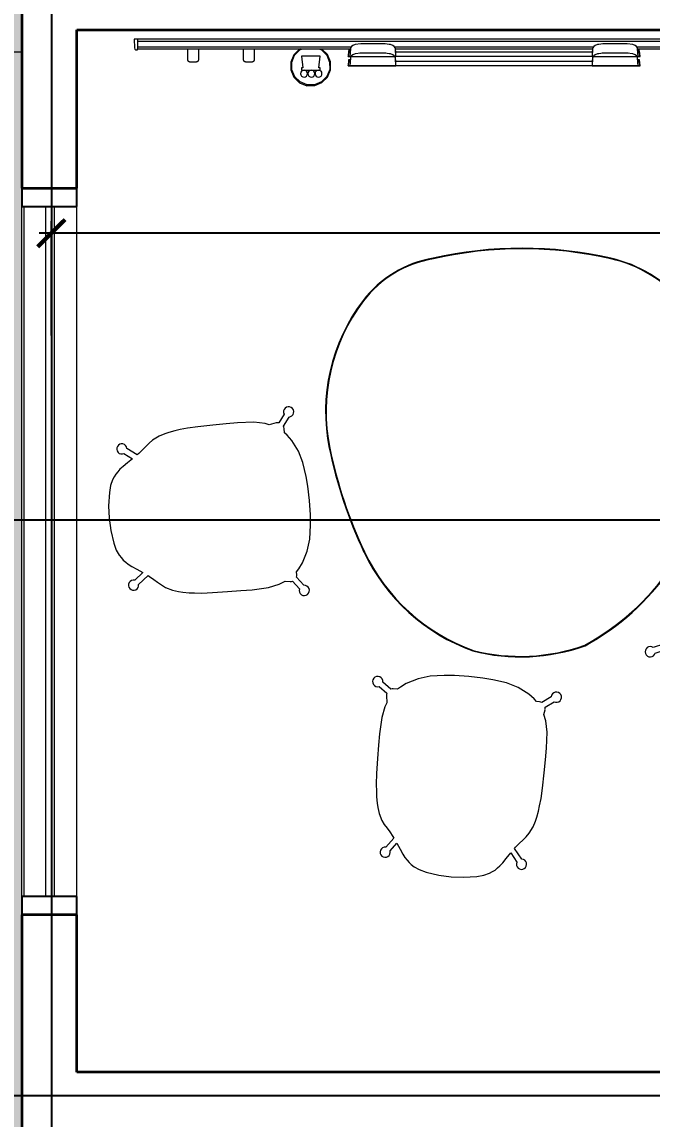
# Model space of a CAD drawing. Header units: inches. Extents: x -6 to 158, y 10 to 161.
# Drawn here: x 25.056 to 26.778, y 88.905 to 91.905 of the extents above; entities that cross this region are included whole.
import ezdxf

# ---------------------------------------------------------------- set-up
doc = ezdxf.new("R2010")
doc.units = ezdxf.units.IN
doc.header["$MEASUREMENT"] = 0
doc.linetypes.add('IMPORT-AI-Linetype-8', pattern=[7811.371918, 4882.107551, -976.421456, 976.421456, -976.421456])
for name, color, linetype, lineweight in [('A-COLS', 3, 'Continuous', 9), ('A-GLAZ-CURT', 2, 'Continuous', 9), ('A-GLAZ-CWMG', 2, 'Continuous', 9), ('A-WALL', 5, 'Continuous', 9), ('I-FURN', 2, 'Continuous', 9)]:
    doc.layers.add(name, color=color, linetype=linetype, lineweight=lineweight)
doc.layers.add('HATCH ACERA QUIRIBI', color=33, linetype='FENCELINE1')
doc.layers.add('ZUCA-EJES', color=251, linetype='Continuous')
doc.layers.add('Sector terreno natural', color=7, linetype='Continuous', lineweight=13, true_color=0xa28c7c)
doc.styles.add('DETALLES$0$DETALLES$0$TEXTO GENERAL', font='romans.shx')
doc.linetypes.add('FENCELINE1', pattern='A,0.25,-0.1,[133,ltypeshp.shx,S=0.1,R=0,X=-0.1,Y=0],-0.1,1', length=1.45)
doc.dimstyles.new('DISTRIBUCIÓN$0$PLANTA ARQUITECTONICA$0$STANDARD', dxfattribs={"dimscale": 0, "dimtxt": 0.1, "dimasz": 0.075, "dimexe": 0.0333, "dimexo": 0.0333, "dimgap": 0.0333, "dimtad": 0, "dimtih": 1, "dimtoh": 1, "dimzin": 0, "dimdsep": 46, "dimtxsty": 'DETALLES$0$DETALLES$0$TEXTO GENERAL', "dimblk": 'DISTRIBUCIÓN$0$PLANTA ARQUITECTONICA$0$_ARCHTICK', "dimcen": 0.0333, "dimdle": 0.0333, "dimclrd": 124, "dimclre": 124, "dimclrt": 1, "dimaunit": 1, "dimadec": 0, "dimazin": 0, "dimtfac": 1, "dimtix": 1, "dimtmove": 2, "dimatfit": 3, "dimfxl": 2, "dimtolj": 1, "dimtzin": 0, "dimarcsym": 0})

# ---------------------------------------------------------------- blocks, each defined once
blk = doc.blocks.new('HermanMiller_Exclave_EXSB_SmallBoards1 - Eco Board Writeable Pkg 4-601953-Level 1')
at = {"layer": 'I-FURN', "color": 251}
for p, q in [((6.5, -26.1), (5.2, -47)), ((7, -23.5), (6.5, -26.1)), ((7, -23.5), (6.5, -26.1)), ((9.9, -19.6), (7, -23.5)), ((9.9, -19.6), (7, -23.5)), ((13.2, -17.4), (9.9, -19.6)), ((19.9, -14.7), (13.2, -17.4)), ((34.7, -12.3), (19.9, -14.7)), ((101.2, -12.3), (34.7, -12.3)), ((101.2, -12.3), (34.7, -12.3)), ((112.8, -14), (101.2, -12.3)), ((116, -14.7), (112.8, -14)), ((122.7, -17.4), (116, -14.7)), ((126, -19.6), (122.7, -17.4)), ((128.9, -23.5), (126, -19.6)), ((128.9, -23.5), (126, -19.6)), ((129.4, -26.1), (128.9, -23.5)), ((129.4, -26.1), (128.9, -23.5)), ((130.6, -47), (129.4, -26.1)), ((668.5, -26.1), (667.2, -47)), ((669, -23.4), (668.5, -26.1)), ((669, -23.5), (668.5, -26.1)), ((671.9, -19.6), (669, -23.5)), ((671.9, -19.6), (669, -23.5)), ((675.1, -17.4), (671.9, -19.6)), ((681.9, -14.7), (675.1, -17.4)), ((685, -14), (681.9, -14.7)), ((696.7, -12.3), (685, -14)), ((763.2, -12.3), (696.7, -12.3)), ((763.2, -12.3), (696.7, -12.3)), ((778, -14.7), (763.2, -12.3)), ((784.7, -17.4), (778, -14.7)), ((788, -19.6), (784.7, -17.4)), ((790.8, -23.5), (788, -19.6)), ((790.8, -23.5), (788, -19.6)), ((791.4, -26.1), (790.8, -23.4)), ((791.4, -26.1), (790.8, -23.5)), ((792.6, -47), (791.4, -26.1)), ((0.9, -31.5), (0.1, -46.6)), ((0.1, -46.6), (5.2, -46.6)), ((0.1, -47.2), (5.2, -47.2)), ((0.8, -46.9), (5.2, -46.9)), ((0.9, -31.2), (5.2, -31.2)), ((0.9, -31.2), (0.9, -35.5)), ((5.1, -46.9), (1.6, -46.9)), ((1.6, -46.9), (5, -46.9)), ((5.2, -34.5), (5.2, -31.2)), ((5.2, -34.5), (5.2, -47.2)), ((5.2, -47), (130.6, -47)), ((8.3, -47.2), (5.2, -47.2)), ((670.2, -47.2), (127.6, -47.2)), ((129.7, -31.2), (130.9, -31.2)), ((130.9, -34.5), (130.9, -31.2)), ((130.9, -34.5), (667, -34.5)), ((667, -31.2), (668.2, -31.2)), ((667, -31.2), (667, -34.5)), ((667.2, -47), (792.6, -47)), ((792.6, -47.2), (789.6, -47.2)), ((792.6, -31.2), (792.6, -34.5)), ((792.6, -47.2), (792.6, -34.5)), ((792.6, -46.6), (797.7, -46.6)), ((792.6, -47.2), (797.9, -47.2)), ((792.7, -31.2), (796.9, -31.2)), ((792.7, -46.9), (797, -46.9)), ((796.2, -46.9), (792.7, -46.9)), ((792.8, -46.9), (796.2, -46.9)), ((794.4, -31.5), (795.5, -31.5)), ((797.9, -47.2), (796.9, -31.2)), ((796.9, -35.5), (796.9, -31.2)), ((797.7, -46.6), (796.9, -31.5))]:
    blk.add_line(p, q, dxfattribs=at)
at = {"layer": 'I-FURN', "color": 251, "flags": 128}
for points in [[(0.7, -47), (0.7, -47), (0.7, -47), (0.6, -47), (0.6, -47), (0.6, -46.9), (0.6, -46.9), (0.5, -46.9), (0.5, -46.9), (0.5, -46.9), (0.5, -46.9), (0.4, -46.9), (0.4, -46.9), (0.4, -46.9), (0.4, -46.9), (0.4, -46.9), (0.3, -46.8), (0.3, -46.8), (0.3, -46.8), (0.3, -46.8), (0.3, -46.8), (0.3, -46.8), (0.2, -46.7), (0.2, -46.7), (0.2, -46.7), (0.2, -46.7), (0.2, -46.7), (0.2, -46.6)], [(0.7, -47), (0.7, -47), (0.7, -47), (0.8, -47), (0.8, -47), (0.9, -47), (0.9, -47), (1, -47), (1.1, -47), (1.2, -47), (1.3, -47), (1.4, -47), (1.6, -47), (1.7, -47), (1.8, -47), (2, -47), (2.2, -47), (2.4, -47), (2.6, -47), (2.8, -47), (3, -47), (3.2, -47), (3.4, -47), (3.6, -47), (3.9, -47), (4.1, -47), (4.4, -47), (4.6, -47), (4.9, -47), (5.2, -47)], [(5.1, -47), (4.8, -47), (4.6, -47), (4.3, -47), (4.1, -47), (3.8, -47), (3.6, -47), (3.4, -47), (3.1, -47), (2.9, -47), (2.7, -47), (2.5, -47), (2.3, -47), (2.1, -47), (2, -47), (1.8, -47), (1.7, -47), (1.5, -47), (1.4, -47), (1.3, -47), (1.2, -47), (1.1, -47), (1, -47), (0.9, -47), (0.8, -47), (0.8, -47), (0.8, -47), (0.7, -47), (0.7, -47), (0.7, -47)], [(5.7, -31.1), (5.5, -31.1), (5.2, -31.1), (5, -31.1), (4.8, -31.1), (4.5, -31.1), (4.3, -31.1), (4.1, -31.1), (3.9, -31.1), (3.7, -31.1), (3.5, -31.1), (3.3, -31.1), (3.1, -31.1), (3, -31.1), (2.8, -31.1), (2.6, -31.1), (2.5, -31.1), (2.4, -31.1), (2.2, -31.1), (2.1, -31.1), (2, -31.1), (1.9, -31.1), (1.8, -31.1), (1.7, -31.1), (1.7, -31.1), (1.6, -31.1), (1.6, -31.1), (1.5, -31.1), (1.5, -31.1), (1.5, -31.1), (1.5, -31.1)], [(796.4, -31.1), (796.4, -31.1), (796.3, -31.1), (796.3, -31.1), (796.3, -31.1), (796.2, -31.1), (796.2, -31.1), (796.1, -31.1), (796, -31.1), (795.9, -31.1), (795.8, -31.1), (795.7, -31.1), (795.6, -31.1), (795.5, -31.1), (795.4, -31.1), (795.2, -31.1), (795.1, -31.1), (794.9, -31.1), (794.7, -31.1), (794.5, -31.1), (794.3, -31.1), (794.2, -31.1), (794, -31.1), (793.7, -31.1), (793.5, -31.1), (793.3, -31.1), (793.1, -31.1), (792.8, -31.1), (792.6, -31.1), (792.4, -31.1), (792.1, -31.1)], [(792.7, -47), (793, -47), (793.2, -47), (793.5, -47), (793.7, -47), (794, -47), (794.2, -47), (794.5, -47), (794.7, -47), (794.9, -47), (795.1, -47), (795.3, -47), (795.5, -47), (795.7, -47), (795.9, -47), (796, -47), (796.2, -47), (796.3, -47), (796.5, -47), (796.6, -47), (796.7, -47), (796.8, -47), (796.9, -47), (796.9, -47), (797, -47), (797.1, -47), (797.1, -47), (797.1, -47), (797.1, -47), (797.2, -47)], [(797.2, -47), (797.1, -47), (797.1, -47), (797.1, -47), (797.1, -47), (797, -47), (796.9, -47), (796.9, -47), (796.8, -47), (796.7, -47), (796.6, -47), (796.4, -47), (796.3, -47), (796.2, -47), (796, -47), (795.9, -47), (795.7, -47), (795.5, -47), (795.3, -47), (795.1, -47), (794.9, -47), (794.7, -47), (794.5, -47), (794.2, -47), (794, -47), (793.7, -47), (793.5, -47), (793.2, -47), (793, -47), (792.7, -47)], [(797.7, -46.6), (797.7, -46.6), (797.7, -46.7), (797.7, -46.7), (797.7, -46.7), (797.6, -46.7), (797.6, -46.7), (797.6, -46.8), (797.6, -46.8), (797.6, -46.8), (797.6, -46.8), (797.5, -46.8), (797.5, -46.8), (797.5, -46.9), (797.5, -46.9), (797.4, -46.9), (797.4, -46.9), (797.4, -46.9), (797.4, -46.9), (797.4, -46.9), (797.3, -46.9), (797.3, -46.9), (797.3, -46.9), (797.3, -46.9), (797.2, -47), (797.2, -47), (797.2, -47), (797.2, -47), (797.2, -47)]]:
    blk.add_lwpolyline(points, dxfattribs=at)
blk = doc.blocks.new('HermanMiller_Exclave_EXSB_SmallBoards1 - Eco Board Writeable Pkg 4-V7-Level 1')
at = {"layer": 'I-FURN', "color": 251}
for p, q in [((6.5, -26.1), (5.2, -47)), ((7, -23.5), (6.5, -26.1)), ((7, -23.5), (6.5, -26.1)), ((9.9, -19.6), (7, -23.5)), ((8.4, -21.6), (7, -23.5)), ((13.2, -17.4), (9.9, -19.6)), ((19.9, -14.7), (13.2, -17.4)), ((34.7, -12.3), (19.9, -14.7)), ((34.7, -12.3), (32.6, -12.6)), ((101.2, -12.3), (34.7, -12.3)), ((101.2, -12.3), (34.7, -12.3)), ((112.8, -14), (101.2, -12.3)), ((103.5, -12.6), (101.2, -12.3)), ((116, -14.7), (112.8, -14)), ((122.7, -17.4), (116, -14.7)), ((126, -19.6), (122.7, -17.4)), ((128.9, -23.5), (126, -19.6)), ((128.9, -23.5), (127.4, -21.6)), ((129.4, -26.1), (128.9, -23.5)), ((129.4, -26.1), (128.9, -23.5)), ((130.6, -47), (129.4, -26.1)), ((668.5, -26.1), (667.2, -47)), ((669, -23.4), (668.5, -26.1)), ((669, -23.5), (668.5, -26.1)), ((671.9, -19.6), (669, -23.5)), ((670.4, -21.6), (669, -23.5)), ((675.1, -17.4), (671.9, -19.6)), ((681.9, -14.7), (675.1, -17.4)), ((685, -14), (681.9, -14.7)), ((696.7, -12.3), (685, -14)), ((696.7, -12.3), (694.3, -12.6)), ((763.2, -12.3), (696.7, -12.3)), ((763.2, -12.3), (696.7, -12.3)), ((778, -14.7), (763.2, -12.3)), ((765.2, -12.6), (763.2, -12.3)), ((784.7, -17.4), (778, -14.7)), ((788, -19.6), (784.7, -17.4)), ((790.8, -23.5), (788, -19.6)), ((790.8, -23.5), (789.4, -21.6)), ((791.4, -26.1), (790.8, -23.4)), ((791.4, -26.1), (790.8, -23.5)), ((792.6, -47), (791.4, -26.1)), ((0.9, -31.5), (0.1, -46.6)), ((0.1, -46.6), (5.2, -46.6)), ((0.1, -47.2), (5.2, -47.2)), ((0.8, -46.9), (5.2, -46.9)), ((0.9, -31.2), (5.2, -31.2)), ((0.9, -31.2), (0.9, -35.5)), ((5.1, -46.9), (1.6, -46.9)), ((1.6, -46.9), (5, -46.9)), ((5.2, -34.5), (5.2, -31.2)), ((5.2, -34.5), (5.2, -47.2)), ((5.2, -47), (130.6, -47)), ((792.6, -47.2), (5.2, -47.2)), ((129.7, -31.2), (130.9, -31.2)), ((130.9, -34.5), (130.9, -31.2)), ((130.9, -34.5), (667, -34.5)), ((667, -31.2), (668.2, -31.2)), ((667, -31.2), (667, -34.5)), ((667.2, -47), (792.6, -47)), ((792.6, -31.2), (792.6, -34.5)), ((792.6, -47.2), (792.6, -34.5)), ((792.6, -46.6), (797.7, -46.6)), ((792.6, -47.2), (797.9, -47.2)), ((792.7, -31.2), (796.9, -31.2)), ((792.7, -46.9), (797, -46.9)), ((796.2, -46.9), (792.7, -46.9)), ((792.8, -46.9), (796.2, -46.9)), ((794.4, -31.5), (795.5, -31.5)), ((797.9, -47.2), (796.9, -31.2)), ((796.9, -35.5), (796.9, -31.2)), ((797.7, -46.6), (796.9, -31.5))]:
    blk.add_line(p, q, dxfattribs=at)
at = {"layer": 'I-FURN', "color": 251, "flags": 128}
for points in [[(0.7, -47), (0.7, -47), (0.7, -47), (0.6, -47), (0.6, -47), (0.6, -46.9), (0.6, -46.9), (0.5, -46.9), (0.5, -46.9), (0.5, -46.9), (0.5, -46.9), (0.4, -46.9), (0.4, -46.9), (0.4, -46.9), (0.4, -46.9), (0.4, -46.9), (0.3, -46.8), (0.3, -46.8), (0.3, -46.8), (0.3, -46.8), (0.3, -46.8), (0.3, -46.8), (0.2, -46.7), (0.2, -46.7), (0.2, -46.7), (0.2, -46.7), (0.2, -46.7), (0.2, -46.6)], [(0.7, -47), (0.7, -47), (0.7, -47), (0.8, -47), (0.8, -47), (0.9, -47), (0.9, -47), (1, -47), (1.1, -47), (1.2, -47), (1.3, -47), (1.4, -47), (1.6, -47), (1.7, -47), (1.8, -47), (2, -47), (2.2, -47), (2.4, -47), (2.6, -47), (2.8, -47), (3, -47), (3.2, -47), (3.4, -47), (3.6, -47), (3.9, -47), (4.1, -47), (4.4, -47), (4.6, -47), (4.9, -47), (5.2, -47)], [(5.1, -47), (4.8, -47), (4.6, -47), (4.3, -47), (4.1, -47), (3.8, -47), (3.6, -47), (3.4, -47), (3.1, -47), (2.9, -47), (2.7, -47), (2.5, -47), (2.3, -47), (2.1, -47), (2, -47), (1.8, -47), (1.7, -47), (1.5, -47), (1.4, -47), (1.3, -47), (1.2, -47), (1.1, -47), (1, -47), (0.9, -47), (0.8, -47), (0.8, -47), (0.8, -47), (0.7, -47), (0.7, -47), (0.7, -47)], [(5.7, -31.1), (5.5, -31.1), (5.2, -31.1), (5, -31.1), (4.8, -31.1), (4.5, -31.1), (4.3, -31.1), (4.1, -31.1), (3.9, -31.1), (3.7, -31.1), (3.5, -31.1), (3.3, -31.1), (3.1, -31.1), (3, -31.1), (2.8, -31.1), (2.6, -31.1), (2.5, -31.1), (2.4, -31.1), (2.2, -31.1), (2.1, -31.1), (2, -31.1), (1.9, -31.1), (1.8, -31.1), (1.7, -31.1), (1.7, -31.1), (1.6, -31.1), (1.6, -31.1), (1.5, -31.1), (1.5, -31.1), (1.5, -31.1), (1.5, -31.1)], [(796.4, -31.1), (796.4, -31.1), (796.3, -31.1), (796.3, -31.1), (796.3, -31.1), (796.2, -31.1), (796.2, -31.1), (796.1, -31.1), (796, -31.1), (795.9, -31.1), (795.8, -31.1), (795.7, -31.1), (795.6, -31.1), (795.5, -31.1), (795.4, -31.1), (795.2, -31.1), (795.1, -31.1), (794.9, -31.1), (794.7, -31.1), (794.5, -31.1), (794.3, -31.1), (794.2, -31.1), (794, -31.1), (793.7, -31.1), (793.5, -31.1), (793.3, -31.1), (793.1, -31.1), (792.8, -31.1), (792.6, -31.1), (792.4, -31.1), (792.1, -31.1)], [(792.7, -47), (793, -47), (793.2, -47), (793.5, -47), (793.7, -47), (794, -47), (794.2, -47), (794.5, -47), (794.7, -47), (794.9, -47), (795.1, -47), (795.3, -47), (795.5, -47), (795.7, -47), (795.9, -47), (796, -47), (796.2, -47), (796.3, -47), (796.5, -47), (796.6, -47), (796.7, -47), (796.8, -47), (796.9, -47), (796.9, -47), (797, -47), (797.1, -47), (797.1, -47), (797.1, -47), (797.1, -47), (797.2, -47)], [(797.2, -47), (797.1, -47), (797.1, -47), (797.1, -47), (797.1, -47), (797, -47), (796.9, -47), (796.9, -47), (796.8, -47), (796.7, -47), (796.6, -47), (796.4, -47), (796.3, -47), (796.2, -47), (796, -47), (795.9, -47), (795.7, -47), (795.5, -47), (795.3, -47), (795.1, -47), (794.9, -47), (794.7, -47), (794.5, -47), (794.2, -47), (794, -47), (793.7, -47), (793.5, -47), (793.2, -47), (793, -47), (792.7, -47)], [(797.7, -46.6), (797.7, -46.6), (797.7, -46.7), (797.7, -46.7), (797.7, -46.7), (797.6, -46.7), (797.6, -46.7), (797.6, -46.8), (797.6, -46.8), (797.6, -46.8), (797.6, -46.8), (797.5, -46.8), (797.5, -46.8), (797.5, -46.9), (797.5, -46.9), (797.4, -46.9), (797.4, -46.9), (797.4, -46.9), (797.4, -46.9), (797.4, -46.9), (797.3, -46.9), (797.3, -46.9), (797.3, -46.9), (797.3, -46.9), (797.2, -47), (797.2, -47), (797.2, -47), (797.2, -47), (797.2, -47)]]:
    blk.add_lwpolyline(points, dxfattribs=at)
blk = doc.blocks.new('HermanMiller_Exclave_EXRC_RailCoatandBagClips - Place Bottom Rail-601961-Level 1')
at = {"layer": 'I-FURN', "color": 251}
for p, q in [((-15.2, -36), (-15.2, -65.9)), ((15.2, -65.9), (15.2, -36)), ((-2.9, -71.5), (2.9, -71.5))]:
    blk.add_line(p, q, dxfattribs=at)
for points in [[(-15.2, -65.9), (-15.2, -66.3), (-15.1, -67.2), (-14.6, -68.3), (-13.9, -69.2), (-12.7, -70), (-11.3, -70.5), (-9.5, -71), (-7.4, -71.2), (-5.2, -71.4), (-3.7, -71.5), (-2.9, -71.5)], [(2.9, -71.5), (3.7, -71.5), (5.2, -71.4), (7.4, -71.2), (9.5, -71), (11.3, -70.5), (12.7, -70), (13.9, -69.2), (14.6, -68.3), (15.1, -67.2), (15.2, -66.3), (15.2, -65.9)]]:
    blk.add_open_spline(points, degree=3, dxfattribs=at)
blk = doc.blocks.new('HermanMiller_Exclave_EXMK_MarkerandEraserKit - One Kit-V12-Level 1')
at = {"layer": 'I-FURN', "color": 251}
for p, q in [((-21.8, -52), (-29.9, -71.9)), ((-27.6, -72.3), (-19.8, -53.3)), ((-6.6, -36.7), (-21.8, -52)), ((-19.8, -53.3), (-5.3, -38.6)), ((-4.9, -36), (-6.6, -36.7)), ((-5.3, -38.6), (1, -36)), ((50, -56), (-1, -56)), ((-1, -56), (2.2, -87.8)), ((46.7, -87.8), (50, -56)), ((47.5, -36), (53.3, -38.4)), ((53.3, -38.4), (67.9, -52.9)), ((69.9, -51.6), (54.6, -36.5)), ((67.9, -52.9), (75.9, -71.9)), ((78.2, -71.4), (69.9, -51.6)), ((-29.9, -71.9), (-29.8, -93.4)), ((-27.6, -92.9), (-27.6, -72.3)), ((2.2, -87.8), (-1, -87.8)), ((-1, -87.8), (-1, -94.1)), ((49.8, -87.8), (46.7, -87.8)), ((49.8, -94.1), (49.8, -87.8)), ((75.9, -71.9), (76, -92.5)), ((78.3, -92.9), (78.2, -71.4)), ((-29.8, -93.4), (-21.5, -113.2)), ((-19.6, -111.9), (-27.6, -92.9)), ((-21.5, -113.2), (-6.2, -128.4)), ((-5, -126.4), (-19.6, -111.9)), ((-2.9, -100), (-3.6, -103.7)), ((-3.6, -103.7), (-2.9, -107.3)), ((-0.8, -96.9), (-2.9, -100)), ((-2.9, -107.3), (-0.8, -110.4)), ((-1, -94.1), (49.8, -94.1)), ((2.3, -94.9), (-0.8, -96.9)), ((-0.8, -110.4), (2.3, -112.5)), ((5.9, -94.1), (2.3, -94.9)), ((2.3, -112.5), (5.9, -113.2)), ((9.6, -94.9), (5.9, -94.1)), ((5.9, -113.2), (9.6, -112.5)), ((12.7, -96.9), (9.6, -94.9)), ((9.6, -112.5), (12.7, -110.4)), ((14.7, -100), (12.7, -96.9)), ((12.7, -110.4), (14.7, -107.3)), ((15.4, -103.7), (14.7, -100)), ((14.7, -107.3), (15.4, -103.7)), ((17.2, -100), (16.4, -103.7)), ((16.4, -103.7), (17.2, -107.3)), ((19.2, -96.9), (17.2, -100)), ((17.2, -107.3), (19.2, -110.4)), ((22.3, -94.9), (19.2, -96.9)), ((19.2, -110.4), (22.3, -112.5)), ((26, -94.1), (22.3, -94.9)), ((22.3, -112.5), (26, -113.2)), ((29.6, -94.9), (26, -94.1)), ((26, -113.2), (29.6, -112.5)), ((32.7, -96.9), (29.6, -94.9)), ((29.6, -112.5), (32.7, -110.4)), ((34.8, -100), (32.7, -96.9)), ((32.7, -110.4), (34.8, -107.3)), ((35.5, -103.7), (34.8, -100)), ((34.8, -107.3), (35.5, -103.7)), ((36.7, -100), (36, -103.7)), ((36, -103.7), (36.7, -107.3)), ((38.8, -96.9), (36.7, -100)), ((36.7, -107.3), (38.8, -110.4)), ((41.9, -94.9), (38.8, -96.9)), ((38.8, -110.4), (41.9, -112.5)), ((45.5, -94.1), (41.9, -94.9)), ((41.9, -112.5), (45.5, -113.2)), ((49.2, -94.9), (45.5, -94.1)), ((45.5, -113.2), (49.2, -112.5)), ((52.3, -96.9), (49.2, -94.9)), ((49.2, -112.5), (52.3, -110.4)), ((54.3, -100), (52.3, -96.9)), ((52.3, -110.4), (54.3, -107.3)), ((68.2, -111.6), (53.7, -126.2)), ((55, -103.7), (54.3, -100)), ((54.3, -107.3), (55, -103.7)), ((55, -128.1), (70.1, -112.8)), ((76, -92.5), (68.2, -111.6)), ((70.1, -112.8), (78.3, -92.9)), ((-6.2, -128.4), (13.7, -136.5)), ((14.1, -134.2), (-5, -126.4)), ((13.7, -136.5), (35.2, -136.4)), ((34.7, -134.1), (14.1, -134.2)), ((53.7, -126.2), (34.7, -134.1)), ((35.2, -136.4), (55, -128.1))]:
    blk.add_line(p, q, dxfattribs=at)
blk = doc.blocks.new('HermanMiller_Exclave_EXREC_RailEndCaps - Place Top Left-601981-Level 1')
at = {"layer": 'I-FURN', "color": 251}
for p, q in [((-9, 0), (-7.5, -23.8)), ((0, 0), (-9, 0)), ((-4.1, -28.7), (0, -28.9)), ((0, -28.9), (0, -26.5))]:
    blk.add_line(p, q, dxfattribs=at)
blk.add_arc((-2.7, -24.1), 4.8, 177.3492, 253.3789, dxfattribs=at)
blk = doc.blocks.new('HermanMiller_Exclave_EXRL_WallRails - 96_W-V13-Level 1')
at = {"layer": 'I-FURN', "color": 251}
for p, q in [((1718.6, 0), (0, 0)), ((0, 0), (0, -26.5)), ((0, -5.1), (1718.6, -5.1)), ((0, -20.3), (585.1, -20.3)), ((0, -26.5), (582.2, -26.5)), ((702.3, -20.3), (1247.1, -20.3)), ((705.1, -26.5), (1244.2, -26.5)), ((1364.2, -20.3), (1718.6, -20.3)), ((1367.1, -26.5), (1718.6, -26.5)), ((1738.2, 0), (1721.2, 0)), ((1721.2, -5.1), (1738.2, -5.1)), ((1721.2, -20.3), (1735.2, -20.3)), ((1721.2, -26.5), (1735.2, -26.5)), ((1737.4, -20.3), (1750.2, -20.3)), ((1737.4, -26.5), (1750.2, -26.5)), ((1758.4, -20.3), (1770.4, -20.3)), ((1758.4, -26.5), (1770.4, -26.5)), ((2463.8, 0), (1770.4, 0)), ((1770.4, -5.1), (1813.4, -5.1)), ((1773.2, -20.3), (1826.7, -20.3)), ((1773.2, -26.5), (1826.7, -26.5)), ((1834.9, -20.3), (2463.8, -20.3)), ((1834.9, -26.5), (2463.8, -26.5)), ((1845.7, -5.1), (2463.8, -5.1)), ((2463.8, -26.5), (2463.8, 0))]:
    blk.add_line(p, q, dxfattribs=at)
blk = doc.blocks.new('HermanMiller_Collection_Eames_UpholsteredMoldedStool - Plastic - Bar Height-622366-Level 1')
at = {"layer": 'I-FURN', "color": 251}
for p, q in [((-114.9, 214.8), (-130.8, 209.7)), ((-103.3, 217.5), (-114.9, 214.8)), ((-86.5, 220.6), (-103.3, 217.5)), ((-71.8, 222.4), (-86.5, 220.6)), ((-51.7, 224.7), (-71.8, 222.4)), ((-22.8, 226.1), (-51.7, 224.7)), ((18.5, 227), (-22.8, 226.1)), ((54.6, 227.3), (18.5, 227)), ((86.3, 227.6), (54.6, 227.3)), ((130.7, 225.4), (86.3, 227.6)), ((161, 219.1), (130.7, 225.4)), ((171.7, 214.7), (161, 219.1)), ((191.6, 217.8), (171.7, 214.7)), ((214.7, 239.8), (198.1, 217.5)), ((210.1, 207.4), (227.6, 230.9)), ((-194.6, 163.8), (-221.4, 183.6)), ((-169.5, 184.4), (-178.8, 176.4)), ((-159.8, 192.9), (-169.5, 184.4)), ((-149.2, 200.6), (-159.8, 192.9)), ((-130.8, 209.7), (-149.2, 200.6)), ((211.5, 188.8), (211.5, 200.7)), ((218.5, 181.5), (211.5, 188.8)), ((229.5, 166.7), (218.5, 181.5)), ((-230.5, 170.8), (-208.2, 154.1)), ((-208.2, 154.1), (-223.4, 144.2)), ((-190.3, 166.9), (-194.6, 163.8)), ((-178.8, 176.4), (-190.3, 166.9)), ((245.3, 135.8), (229.5, 166.7)), ((-251.4, 122.5), (-257.7, 116.2)), ((-245, 128.7), (-251.4, 122.5)), ((-236, 135.5), (-245, 128.7)), ((-223.4, 144.2), (-236, 135.5)), ((254.7, 103.3), (245.3, 135.8)), ((-267.8, 101.7), (-274.4, 87.1)), ((-262.4, 109.8), (-267.8, 101.7)), ((-257.7, 116.2), (-262.4, 109.8)), ((260.3, 65.2), (254.7, 103.3)), ((-279.4, 68), (-284.7, 32.2)), ((-274.4, 87.1), (-279.4, 68)), ((262.6, 37.7), (260.3, 65.2)), ((-284.7, 32.2), (-286.1, -1.6)), ((263.7, -1.6), (262.6, 37.7)), ((-286.1, -1.6), (-284.7, -35.5)), ((262.6, -40.9), (263.7, -1.6)), ((-284.7, -35.5), (-279.4, -71.2)), ((260.3, -68.4), (262.6, -40.9)), ((-279.4, -71.2), (-274.4, -90.3)), ((254.7, -106.5), (260.3, -68.4)), ((-274.4, -90.3), (-267.8, -104.9)), ((-267.8, -104.9), (-262.4, -113)), ((-262.4, -113), (-257.7, -119.4)), ((-257.7, -119.4), (-251.4, -125.7)), ((245.3, -139), (254.7, -106.5)), ((-251.4, -125.7), (-245, -131.9)), ((-245, -131.9), (-236, -138.7)), ((-236, -138.7), (-223.4, -147.4)), ((-223.4, -147.4), (-207, -158.1)), ((229.5, -169.9), (245.3, -139)), ((-207, -158.1), (-231.2, -177.1)), ((-221.7, -189.6), (-193.8, -167.6)), ((-193.8, -167.6), (-190.2, -170.1)), ((-190.2, -170.1), (-178.8, -179.6)), ((-178.8, -179.6), (-169.5, -187.6)), ((218.5, -184.8), (229.5, -169.9)), ((-169.5, -187.6), (-159.8, -196.1)), ((-159.8, -196.1), (-149.2, -203.8)), ((-149.2, -203.8), (-130.8, -212.9)), ((227.7, -231.1), (209.9, -206.9)), ((211.1, -192.4), (218.5, -184.8)), ((211.1, -200.5), (211.1, -192.4)), ((-130.8, -212.9), (-114.9, -218)), ((-114.9, -218), (-103.3, -220.7)), ((-103.3, -220.7), (-86.5, -223.8)), ((-86.5, -223.8), (-71.8, -225.6)), ((-71.8, -225.6), (-51.7, -227.9)), ((-51.7, -227.9), (-22.8, -229.3)), ((-22.8, -229.3), (18.5, -230.2)), ((18.5, -230.2), (54.6, -230.6)), ((54.6, -230.6), (86.3, -230.8)), ((86.3, -230.8), (130.7, -228.6)), ((130.7, -228.6), (161, -222.4)), ((161, -222.4), (177.6, -215.5)), ((177.6, -215.5), (191.2, -217.6)), ((198.1, -217.3), (214.8, -239.9))]:
    blk.add_line(p, q, dxfattribs=at)
for centre, radius, start, end in [((227.8, 244.9), 14, 269.2577, 201.1598), ((194.2, 200.7), 17.3, 77.096, 98.837), ((-235.3, 183.8), 13.9, 359.0086, 290.0727), ((194.2, 200.7), 17.3, 0.0004, 22.7542), ((-235.6, -190.3), 13.9, 71.4276, 2.7932), ((193.9, -200.5), 17.3, 338.1827, 360), ((193.9, -200.5), 17.3, 261.1634, 284.2304), ((227.9, -245.1), 14, 158.4096, 90.4888)]:
    blk.add_arc(centre, radius, start, end, dxfattribs=at)
blk = doc.blocks.new('HermanMiller_Exclave_EXTD_TearDropTable1 - Lam 39H 42W 44D-601975-Level 1')
at = {"layer": 'I-FURN', "color": 251}
for centre, radius, start, end in [((-0.9, -532.3), 1093.2, 77.1793, 102.8207), ((-0.9, -532.3), 1091.6, 77.1793, 102.8207), ((-0.9, -532.3), 1091.6, 77.1793, 102.8207), ((-0.9, -532.3), 1091.6, 77.1793, 102.8207), ((-193, 233.1), 304.7, 99.5397, 142.7181), ((-193, 233.1), 303.1, 99.5225, 142.7181), ((-193, 233.1), 303.1, 99.5225, 142.7181), ((-193, 233.1), 303.1, 99.5225, 142.7181), ((160.6, 177.3), 363.8, 40.3519, 77.1793), ((160.6, 177.3), 363.8, 40.3519, 77.1793), ((160.6, 177.3), 363.8, 40.3519, 77.1793), ((160.6, 177.3), 365.4, 40.3519, 77.1793), ((-37.1, 114.4), 500.6, 142.7181, 191.5633), ((-37.1, 114.4), 499.1, 142.7181, 191.5633), ((-37.1, 114.4), 499.1, 142.7181, 191.5633), ((-37.1, 114.4), 499.1, 142.7181, 191.5633), ((133.3, 154.1), 399.7, 7.9404, 40.3519), ((133.3, 154.1), 399.7, 7.9404, 40.3519), ((133.3, 154.1), 399.7, 7.9404, 40.3519), ((133.3, 154.1), 401.3, 7.9404, 40.3519), ((-4.1, 134.9), 538.4, 356.2113, 7.9404), ((-4.1, 134.9), 538.4, 356.2113, 7.9404), ((-4.1, 134.9), 538.4, 356.2113, 7.9404), ((-4.1, 134.9), 540, 356.2113, 7.9404), ((-549, 171), 1084.5, 344.5923, 356.2113), ((-549, 171), 1084.5, 344.5923, 356.2113), ((-549, 171), 1084.5, 344.5923, 356.2113), ((-549, 171), 1086.1, 344.5923, 356.2113), ((695.7, 264.4), 1248.6, 191.5633, 205.3447), ((695.7, 264.4), 1247, 191.5633, 205.3447), ((695.7, 264.4), 1247, 191.5633, 205.3447), ((695.7, 264.4), 1247, 191.5633, 205.3447), ((-128, 55), 647.8, 325.0805, 344.5923), ((-128, 55), 647.8, 325.0805, 344.5923), ((-128, 55), 647.8, 325.0805, 344.5923), ((-128, 55), 649.4, 325.0805, 344.5923), ((43.4, -44.6), 525.2, 205.3447, 250.2173), ((43.4, -44.6), 525.2, 205.3447, 250.2173), ((43.4, -44.6), 525.2, 205.3447, 250.2173), ((43.4, -44.6), 526.8, 205.3447, 250.2173), ((-159.8, 77.2), 686.6, 298.7625, 325.0805), ((-159.8, 77.2), 686.6, 298.7625, 325.0805), ((-159.8, 77.2), 686.6, 298.7625, 325.0805), ((-159.8, 77.2), 688.2, 298.752, 325.0805), ((-4.9, -33.9), 522.8, 255.6045, 289.6896), ((-4.9, -33.9), 521.2, 255.621, 289.6758), ((-4.9, -33.9), 521.2, 255.621, 289.6758), ((-4.9, -33.9), 521.2, 255.621, 289.6758)]:
    blk.add_arc(centre, radius, start, end, dxfattribs=at)
blk = doc.blocks.new('System Panel - Glazed-1623269-Level 1')
at = {"layer": 'A-GLAZ-CURT', "color": 160, "lineweight": 18}
for p, q in [((943.7, 49.5), (-943.7, 49.5)), ((-943.7, 49.5), (-943.7, 24.5)), ((943.7, 24.5), (943.7, 49.5)), ((-943.7, 24.5), (943.7, 24.5))]:
    blk.add_line(p, q, dxfattribs=at)
blk = doc.blocks.new('Rectangular Mullion - 50 x 150mm-1623241-Level 1')
at = {"layer": 'A-GLAZ-CWMG'}
blk.add_line((4145.1, -99.9), (2257.6, -99.9), dxfattribs=at)
blk = doc.blocks.new('Rectangular Mullion - 50 x 150mm-1612002-Level 1')
at = {"layer": 'A-GLAZ-CWMG', "lineweight": 25}
for p, q in [((-50, 75), (0, 75)), ((-50, -75), (-50, 75)), ((0, 75), (0, -75)), ((0, -75), (-50, -75))]:
    blk.add_line(p, q, dxfattribs=at)
blk = doc.blocks.new('Rectangular Mullion - 50 x 150mm-1612003-Level 1')
at = {"layer": 'A-GLAZ-CWMG', "lineweight": 25}
for p, q in [((0, 75), (-50, 75)), ((-50, 75), (-50, -75)), ((0, -75), (0, 75)), ((-50, -75), (0, -75))]:
    blk.add_line(p, q, dxfattribs=at)
blk = doc.blocks.new('Pilares 8 - Pilares 8-1579033-Level 1')
at = {"layer": 'A-COLS', "color": 1}
for p, q in [((1835, -280.2), (1835, -249.9)), ((2257.6, -244.8), (4145.1, -244.8))]:
    blk.add_line(p, q, dxfattribs=at)
blk = doc.blocks.new('DISTRIBUCIÓN$0$PLANTA ARQUITECTONICA$0$_ARCHTICK')
at = {"color": 0, "linetype": 'ByBlock', "const_width": 0.15}
blk.add_lwpolyline([(-0.5, -0.5), (0.5, 0.5)], dxfattribs=at)
blk = doc.blocks.new('*D1010')
at = {"layer": 'Defpoints', "color": 0, "transparency": 16777216}
for p in [(25.1368, 91.3272), (25.1368, 91.0139), (31.141, 91.0139)]:
    blk.add_point(p, dxfattribs=at)
at = {"layer": 'Sector terreno natural', "color": 124, "lineweight": -2, "transparency": 16777216}
for p, q in [((25.1368, 91.0472), (25.1368, 91.3605)), ((31.141, 91.0472), (31.141, 91.3605)), ((31.1743, 91.3272), (25.1035, 91.3272))]:
    blk.add_line(p, q, dxfattribs=at)
at = {"layer": 'Sector terreno natural', "color": 124, "lineweight": -2, "transparency": 16777216, "xscale": 0.075, "yscale": 0.075, "zscale": 0.075}
for p, rotation in [((25.1368, 91.3272), 180.0000000022218), ((31.141, 91.3272), 2.221822725800848e-09)]:
    blk.add_blockref('DISTRIBUCIÓN$0$PLANTA ARQUITECTONICA$0$_ARCHTICK', p, dxfattribs=dict(at, rotation=rotation))
at = {"layer": 'Sector terreno natural', "color": 1, "transparency": 16777216, "insert": (28.6324, 91.5193), "char_height": 0.1, "attachment_point": 5, "style": 'DETALLES$0$DETALLES$0$TEXTO GENERAL'}
blk.add_mtext('\\A1;6.00', dxfattribs=at)
blk = doc.blocks.new('*D1021')
at = {"layer": 'Defpoints', "color": 0, "transparency": 16777216}
for p in [(24.5515, 88.968), (25.1368, 88.968), (25.1368, 85.968)]:
    blk.add_point(p, dxfattribs=at)
at = {"layer": 'Sector terreno natural', "color": 124, "lineweight": -2, "transparency": 16777216}
for p, q in [((24.5515, 89.0013), (24.5515, 87.5513)), ((25.1035, 88.968), (24.5182, 88.968)), ((24.5515, 85.9347), (24.5515, 87.3847)), ((25.1035, 85.968), (24.5182, 85.968))]:
    blk.add_line(p, q, dxfattribs=at)
at = {"layer": 'Sector terreno natural', "color": 124, "lineweight": -2, "transparency": 16777216, "xscale": 0.075, "yscale": 0.075, "zscale": 0.075}
for p, rotation in [((24.5515, 88.968), 90), ((24.5515, 85.968), 270)]:
    blk.add_blockref('DISTRIBUCIÓN$0$PLANTA ARQUITECTONICA$0$_ARCHTICK', p, dxfattribs=dict(at, rotation=rotation))
at = {"layer": 'Sector terreno natural', "color": 1, "transparency": 16777216, "insert": (24.5515, 87.468), "char_height": 0.1, "attachment_point": 5, "style": 'DETALLES$0$DETALLES$0$TEXTO GENERAL'}
blk.add_mtext('\\A1;3.00', dxfattribs=at)
blk = doc.blocks.new('*D1022')
at = {"layer": 'Defpoints', "color": 0, "transparency": 16777216}
for p in [(24.5515, 91.968), (25.1368, 91.968), (25.1368, 88.968)]:
    blk.add_point(p, dxfattribs=at)
at = {"layer": 'Sector terreno natural', "color": 124, "lineweight": -2, "transparency": 16777216}
for p, q in [((24.5515, 92.0013), (24.5515, 90.5513)), ((25.1035, 91.968), (24.5182, 91.968)), ((24.5515, 88.9347), (24.5515, 90.3847)), ((25.1035, 88.968), (24.5182, 88.968))]:
    blk.add_line(p, q, dxfattribs=at)
at = {"layer": 'Sector terreno natural', "color": 124, "lineweight": -2, "transparency": 16777216, "xscale": 0.075, "yscale": 0.075, "zscale": 0.075}
for p, rotation in [((24.5515, 91.968), 90), ((24.5515, 88.968), 270)]:
    blk.add_blockref('DISTRIBUCIÓN$0$PLANTA ARQUITECTONICA$0$_ARCHTICK', p, dxfattribs=dict(at, rotation=rotation))
at = {"layer": 'Sector terreno natural', "color": 1, "transparency": 16777216, "insert": (24.5515, 90.468), "char_height": 0.1, "attachment_point": 5, "style": 'DETALLES$0$DETALLES$0$TEXTO GENERAL'}
blk.add_mtext('\\A1;3.00', dxfattribs=at)

msp = doc.modelspace()

# ---------------------------------------------------------------- hatches: boundary and pattern name
at = {"layer": 'HATCH ACERA QUIRIBI', "linetype": 'ByBlock'}
h = msp.add_hatch(dxfattribs=at)
h.set_pattern_fill('AR-SAND', color=33, scale=0.005)
h.set_pattern_definition([(37.5, (-2717.0635, -1543.11324), (-0.008000156, 0.244706619), [0, -0.19304, 0, -0.2159, 0, -0.206375]), (7.5, (-2717.0635, -1543.11324), (0.22476164, 0.35841255), [0, -0.10414, 0, -0.17399, 0, -0.066675]), (327.5, (-2717.2197, -1543.11324), (0.395496185, 0.000718592), [0, -0.0635, 0, -0.2286, 0, -0.29845]), (317.5, (-2717.2197, -1543.11324), (0.381778226, 0.11146466), [0, -0.03175, 0, -0.14986, 0, -0.17145])])
h.paths.add_polyline_path([(20.0346, 112.3765), (20.7064, 97.4211), (20.7064, 84.3621), (20.7064, 67.7191), (26.7389, 69.4585), (35.0142, 71.8447), (44.88, 77.1027), (47.8682, 92.7059), (50.122, 111.7901)])
h.paths.add_polyline_path([(21.2908, 111.1518), (21.9064, 97.448), (21.9064, 84.3621), (21.9064, 69.314), (26.4064, 70.6115), (34.5609, 72.9628), (43.8093, 77.8919), (46.6816, 92.8893), (48.775, 110.6162)], flags=16)
h = msp.add_hatch(dxfattribs=at)
h.set_pattern_fill('AR-SAND', color=33, scale=0.005)
h.set_pattern_definition([(37.5, (-2956.6152, -1549.60437), (-0.008000156, 0.244706619), [0, -0.19304, 0, -0.2159, 0, -0.206375]), (7.5, (-2956.6152, -1549.60437), (0.224761642, 0.35841255), [0, -0.10414, 0, -0.17399, 0, -0.066675]), (327.5, (-2956.7714, -1549.60437), (0.395496185, 0.000718592), [0, -0.0635, 0, -0.2286, 0, -0.29845]), (317.5, (-2956.7714, -1549.60437), (0.381778226, 0.11146466), [0, -0.03175, 0, -0.14986, 0, -0.17145])])
h.paths.add_polyline_path([(25.0564, 79.3832), (24.0564, 79.3832), (24.0564, 108.5769), (37.4607, 108.5769), (37.4607, 102.5769), (45.9909, 102.5769), (43.8762, 87.8832), (40.9607, 87.8832), (40.9607, 78.3832), (34.9993, 78.3832), (32.9993, 73.0085), (27.9064, 71.54), (27.9064, 71.044), (26.4064, 70.6115), (26.4064, 71.5832), (21.9064, 71.5832), (21.9064, 73.0832), (28.0564, 73.0832), (31.3842, 74.0428), (32.9993, 78.3832), (28.0564, 78.3832), (28.0564, 79.3832), (36.3107, 79.3832), (36.3107, 78.6582), (36.4607, 78.6582), (36.4607, 79.3832), (39.9607, 79.3832), (39.9607, 88.8832), (43.0098, 88.8832), (44.8367, 101.5769), (36.4607, 101.5769), (36.4607, 107.5769), (25.0564, 107.5769)])

# ---------------------------------------------------------------- linework, layer by layer
at = {"layer": 'A-WALL', "lineweight": 35}
for p, q in [((25.0564, 94.9681), (25.0564, 91.4506)), ((25.2064, 91.8832), (31.0607, 91.8832)), ((25.2064, 91.4506), (25.2064, 91.8832)), ((25.0564, 91.4506), (25.2064, 91.4506)), ((25.2064, 89.4631), (25.0564, 89.4631)), ((25.0564, 89.4631), (25.0564, 88.4531)), ((25.2064, 89.0332), (25.2064, 89.4631)), ((31.2107, 89.0332), (25.2064, 89.0332))]:
    msp.add_line(p, q, dxfattribs=at)
at = {"layer": 'ZUCA-EJES', "color": 253, "linetype": 'IMPORT-AI-Linetype-8', "ltscale": 0.01}
for p, q in [((25.1368, 113.1211), (25.1368, 76.4303)), ((50.3482, 90.5429), (25.0261, 90.5429)), ((50.3482, 88.968), (25.0261, 88.968))]:
    msp.add_line(p, q, dxfattribs=at)

# ---------------------------------------------------------------- block references
at = {"layer": 'A-COLS', "xscale": 0.000999999999999, "yscale": 0.000999999999999, "zscale": 0.000999999999999, "rotation": 270}
msp.add_blockref('Pilares 8 - Pilares 8-1579033-Level 1', (25.3063, 93.6582), dxfattribs=at)
at = {"layer": 'A-GLAZ-CURT', "xscale": 0.000999999999999, "yscale": 0.000999999999999, "zscale": 0.000999999999999, "rotation": 270}
msp.add_blockref('System Panel - Glazed-1623269-Level 1', (25.0959, 90.4569), dxfattribs=at)
at = {"layer": 'A-GLAZ-CWMG', "xscale": 0.000999999999999, "yscale": 0.000999999999999, "zscale": 0.000999999999999}
for name, p, rotation in [('Rectangular Mullion - 50 x 150mm-1612003-Level 1', (25.1314, 91.4506), 89.99999999999999), ('Rectangular Mullion - 50 x 150mm-1623241-Level 1', (25.1563, 93.6582), 270), ('Rectangular Mullion - 50 x 150mm-1623241-Level 1', (25.3063, 93.6582), 270)]:
    msp.add_blockref(name, p, dxfattribs=dict(at, rotation=rotation))
at = {"layer": 'A-GLAZ-CWMG', "extrusion": (0, 0, -1), "xscale": 0.000999999999999, "yscale": 0.000999999999999, "zscale": 0.000999999999999, "rotation": 270}
msp.add_blockref('Rectangular Mullion - 50 x 150mm-1612002-Level 1', (-25.1314, 89.4631), dxfattribs=at)
at = {"layer": 'I-FURN', "color": 251, "xscale": 0.000999999999999, "yscale": 0.000999999999999, "zscale": 0.000999999999999}
for name, p in [('HermanMiller_Exclave_EXREC_RailEndCaps - Place Top Left-601981-Level 1', (25.3717, 91.8575)), ('HermanMiller_Exclave_EXRC_RailCoatandBagClips - Place Bottom Rail-601961-Level 1', (25.5241, 91.8671)), ('HermanMiller_Exclave_EXRC_RailCoatandBagClips - Place Bottom Rail-601961-Level 1', (25.6765, 91.8671)), ('HermanMiller_Exclave_EXMK_MarkerandEraserKit - One Kit-V12-Level 1', (25.8213, 91.8671)), ('HermanMiller_Exclave_EXSB_SmallBoards1 - Eco Board Writeable Pkg 4-601953-Level 1', (25.9474, 91.8575)), ('HermanMiller_Exclave_EXSB_SmallBoards1 - Eco Board Writeable Pkg 4-V7-Level 1', (25.9474, 91.8321))]:
    msp.add_blockref(name, p, dxfattribs=at)
at = {"layer": 'I-FURN', "xscale": 0.000999999999999, "yscale": 0.000999999999999, "zscale": 0.000999999999999}
for name, p in [('HermanMiller_Exclave_EXRL_WallRails - 96_W-V13-Level 1', (25.3717, 91.8575)), ('HermanMiller_Exclave_EXTD_TearDropTable1 - Lam 39H 42W 44D-601975-Level 1', (26.4238, 90.7252))]:
    msp.add_blockref(name, p, dxfattribs=at)
for p, rotation in [((25.5796, 90.5747), 4.999999999999905), ((27.1008, 90.2509), 144.6999999999998), ((26.2526, 89.8528), 84.99999999999994)]:
    msp.add_blockref('HermanMiller_Collection_Eames_UpholsteredMoldedStool - Plastic - Bar Height-622366-Level 1', p, dxfattribs=dict(at, rotation=rotation))

# ---------------------------------------------------------------- dimensions: what is measured, and where the dimension line sits
at = {"layer": 'Sector terreno natural', "color": 2}
for p1, p2, picture, middle in [((25.1368, 88.968), (25.1368, 91.968), '*D1022', (24.5515, 90.468)), ((25.1368, 85.968), (25.1368, 88.968), '*D1021', (24.5515, 87.468))]:
    dim = msp.add_aligned_dim(p1=p1, p2=p2, distance=0.5853, dimstyle='DISTRIBUCIÓN$0$PLANTA ARQUITECTONICA$0$STANDARD', override={"dimscale": 1}, dxfattribs=at)
    dim.commit()
    dim.dimension.update_dxf_attribs({"geometry": picture, "text_midpoint": middle})
dim = msp.add_linear_dim(base=(25.1368, 91.3272), p1=(31.141, 91.0139), p2=(25.1368, 91.0139), angle=180, dimstyle='DISTRIBUCIÓN$0$PLANTA ARQUITECTONICA$0$STANDARD', override={"dimscale": 1}, dxfattribs=at)
dim.commit()
dim.dimension.update_dxf_attribs({"geometry": '*D1010', "text_midpoint": (28.6324, 91.5193), "dimtype": 161})

doc.saveas('drawing.dxf')
